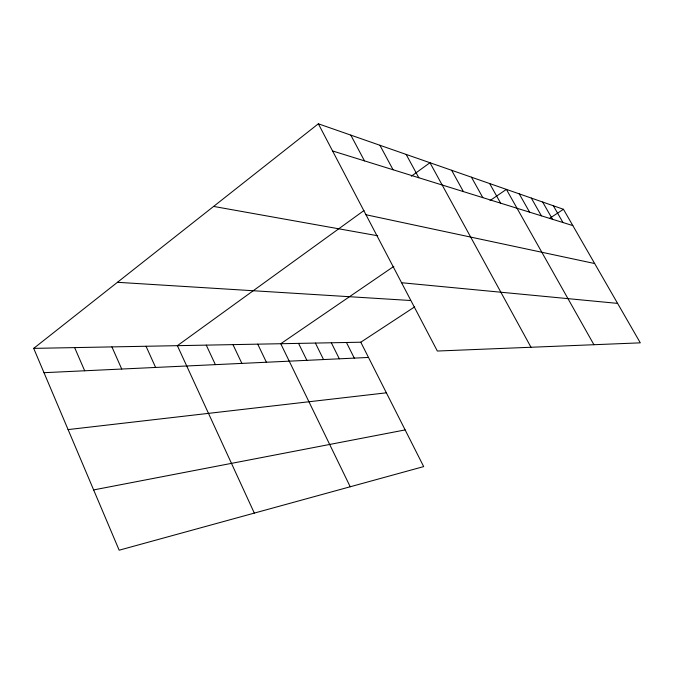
<?xml version="1.0" encoding="UTF-8"?>
<svg xmlns="http://www.w3.org/2000/svg" width="674" height="674" viewBox="0 0 674 674"><rect width="100%" height="100%" fill="white"/><g stroke="black" fill="none" stroke-linecap="round" stroke-linejoin="round"><path stroke-width="1.01" d="M33.7 348.374L360.792 342.215L423.685 466.593L119.163 550.203L33.7 348.374L318.347 123.797L563.447 209.285L640.3 342.847L437.342 351.036L318.347 123.797M363.994 210.515L177.38 345.669L254.317 513.091M411.308 176.243L429.97 162.729L530.994 347.262M393.852 266.365L280.763 343.723L350.219 486.763M490.049 200.566L506.393 189.386L593.929 344.717M360.792 342.215L414.687 306.855M549.512 218.427L563.447 209.285M93.635 489.922L405.141 429.919M68.091 429.591L386.379 392.816M43.995 372.688L368.493 357.447M117.436 282.305L410.028 300.469M401.569 282.726L617.595 303.384M213.624 206.421L377.718 235.765M365.965 214.745L594.653 263.526M332.568 150.959L572.833 225.596M553.354 205.764L562.959 222.53M542.654 202.032L552.503 219.277M531.306 198.072L541.399 215.832M519.241 193.868L529.604 212.167M489.636 183.539L500.63 203.169M471.446 177.203L482.82 197.634M451.639 170.286L463.4 191.601M406.169 154.43L418.824 177.751M379.917 145.272L393.06 169.747M350.809 135.12L364.474 160.867M346.444 342.485L354.288 358.113M331.33 342.771L339.325 358.812M315.398 343.066L323.545 359.554M298.565 343.386L306.881 360.337M257.738 344.153L266.415 362.241M232.968 344.616L241.865 363.396M206.261 345.122L215.377 364.634M146.039 346.259L155.61 367.448M111.918 346.899L121.724 369.04M74.629 347.599L84.68 370.776"/></g></svg>
